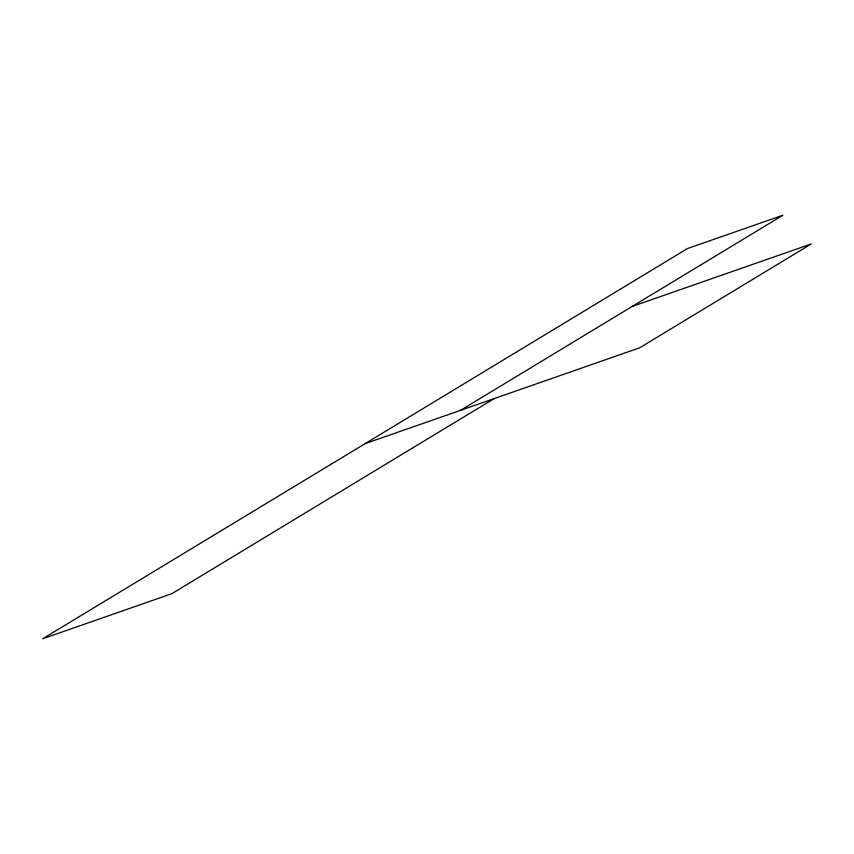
<?xml version="1.0" encoding="UTF-8"?>
<svg xmlns="http://www.w3.org/2000/svg" width="854" height="854" viewBox="0 0 854 854"><rect width="100%" height="100%" fill="white"/><g stroke="black" fill="none" stroke-linecap="round" stroke-linejoin="round"><path stroke-width="1.28" d="M460.487 410.358L782.894 215.24L687.502 248.535L42.7 638.76L171.825 593.69L494.22 398.572M632.163 306.458L811.3 243.934L639.635 347.824L365.106 443.642"/></g></svg>
